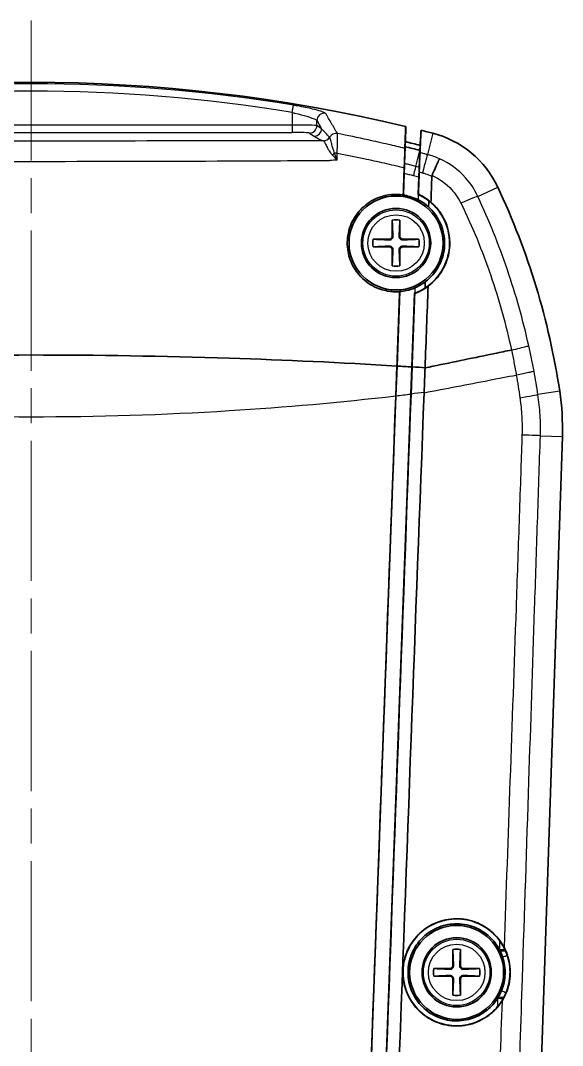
# Model space of a CAD drawing. Header units: millimetres. Extents: x 0 to 1594, y 0 to 281.
# Drawn here: x 727.07 to 748.98, y 163.32 to 204.77 of the extents above; entities that cross this region are included whole.
import ezdxf

# ---------------------------------------------------------------- set-up
doc = ezdxf.new("R2010")
doc.units = ezdxf.units.MM
doc.linetypes.add('CHAIN', pattern=[0.3543, 0.2362, -0.0295, 0.0591, -0.0295])
doc.layers.add('Centerline (ISO)', color=7, linetype='Continuous', lineweight=18, true_color=0x80ffff)
doc.layers.add('Visible (ISO)', color=7, linetype='Continuous', lineweight=35)
doc.layers.add('Visible Narrow (ISO)', color=7, linetype='Continuous', lineweight=25)

msp = doc.modelspace()

# ---------------------------------------------------------------- linework, layer by layer
at = {"layer": 'Centerline (ISO)', "linetype": 'CHAIN', "ltscale": 23.990969}
msp.add_line((727.5018, 204.7746), (727.5018, 127.7746), dxfattribs=at)
at = {"layer": 'Visible (ISO)'}
for p, q in [((742.62, 199.6691), (742.6388, 200.4875)), ((742.6417, 200.4868), (742.6276, 199.8731)), ((743.2264, 199.7253), (743.2607, 200.3353)), ((743.2225, 199.7263), (743.2399, 200.0358)), ((743.2399, 200.0358), (743.244, 200.0388)), ((742.5948, 198.9887), (742.62, 199.6691)), ((743.215, 199.5219), (743.2264, 199.7253)), ((742.5477, 197.7137), (742.5803, 198.5964)), ((743.1491, 197.7408), (743.1752, 198.4478)), ((742.0968, 196.7021), (742.0951, 196.0478)), ((742.4085, 196.0478), (742.4068, 196.7021)), ((741.9785, 195.9313), (741.3243, 195.9296)), ((743.1793, 195.9296), (742.525, 195.9313)), ((741.3243, 195.6196), (741.9785, 195.6179)), ((742.0951, 195.5013), (742.0968, 194.8471)), ((742.4068, 194.8471), (742.4085, 195.5013)), ((742.525, 195.6179), (743.1793, 195.6196)), ((742.2919, 190.799), (742.4034, 193.8134)), ((742.8911, 190.7657), (743.0011, 193.7412)), ((746.9163, 191.4469), (746.9165, 191.4469)), ((742.2421, 189.5943), (742.2866, 190.7993)), ((742.2919, 190.799), (742.2473, 189.5949)), ((742.8905, 190.7504), (742.8505, 189.6683)), ((742.8505, 189.6683), (742.8905, 190.7504)), ((742.8985, 190.7652), (742.8578, 189.6675)), ((742.8909, 190.7612), (742.8905, 190.7504)), ((740.3722, 138.9068), (742.2473, 189.5949)), ((740.9733, 138.9266), (742.8504, 189.6666)), ((742.8505, 189.6683), (742.8504, 189.6666)), ((748.9743, 187.9496), (747.5326, 144.7009)), ((744.5468, 167.2021), (744.5451, 166.5478)), ((744.8585, 166.5478), (744.8568, 167.2021)), ((744.4285, 166.4313), (743.7743, 166.4296)), ((745.6293, 166.4296), (744.975, 166.4313)), ((743.7743, 166.1196), (744.4285, 166.1179)), ((744.5451, 166.0013), (744.5468, 165.3471)), ((744.8568, 165.3471), (744.8585, 166.0013)), ((744.975, 166.1179), (745.6293, 166.1196))]:
    msp.add_line(p, q, dxfattribs=at)
for centre, radius in [((742.2518, 195.7746), 1.9), ((742.2518, 195.7746), 1.4), ((744.7018, 166.2746), 1.9), ((744.7018, 166.2746), 1.4)]:
    msp.add_circle(centre, radius, dxfattribs=at)
for centre, radius, start, end in [((727.5018, 137.2746), 65, 76.533419, 103.466581), ((727.5018, 137.2746), 65, 76.530849, 76.533419), ((727.5018, 137.2746), 65, 75.532383, 75.969086), ((727.5018, 137.2746), 64.4, 75.86712, 76.418487), ((742.7416, 196.3402), 4, 25.13866, 75.53238), ((719.2042, 185.2951), 30, 8.59107, 25.13866), ((742.2518, 195.7746), 0.9404, 80.51265, 99.48735), ((742.2518, 195.7746), 0.9404, 170.51265, 189.48735), ((741.9782, 196.0481), 0.1169, 270.14755, 359.85245), ((742.5253, 196.0481), 0.1169, 180.14755, 269.85245), ((742.2518, 195.7746), 0.9404, 350.51265, 9.48735), ((741.9782, 195.501), 0.1169, 0.14755, 89.85245), ((742.5253, 195.501), 0.1169, 90.14755, 179.85245), ((742.2518, 195.7746), 0.9404, 260.51265, 279.48735), ((738.9798, 188.2828), 10, 358.09085, 8.59107), ((744.7018, 166.2746), 0.9404, 80.51265, 99.48735), ((744.7018, 166.2746), 0.9404, 170.51265, 189.48735), ((744.4282, 166.5481), 0.1169, 270.14755, 359.85245), ((744.9753, 166.5481), 0.1169, 180.14755, 269.85245), ((744.7018, 166.2746), 0.9404, 350.51265, 9.48735), ((744.4282, 166.001), 0.1169, 0.14755, 89.85245), ((744.9753, 166.001), 0.1169, 90.14755, 179.85245), ((744.7018, 166.2746), 0.9404, 260.51265, 279.48735)]:
    msp.add_arc(centre, radius, start, end, dxfattribs=at)
for points, knots in [([(742.6388, 200.4875), (742.6321, 200.288), (742.6253, 200.0885), (742.6153, 199.7932), (742.6121, 199.6974), (742.6088, 199.6016)], [0.0113111, 0.0113111, 0.0113111, 0.0113111, 0.759061, 0.759061, 1.1179956, 1.1179956, 1.1179956, 1.1179956]), ([(743.2233, 199.4278), (743.2253, 199.4759), (743.2272, 199.5239), (743.2397, 199.8265), (743.2502, 200.0809), (743.2607, 200.3353)], [0.7378008, 0.7378008, 0.7378008, 0.7378008, 0.9178436, 0.9178436, 1.8714382, 1.8714382, 1.8714382, 1.8714382]), ([(742.6002, 199.2535), (742.6016, 199.3117), (742.6029, 199.3643), (742.6053, 199.4649), (742.6064, 199.5093), (742.608, 199.5741), (742.6086, 199.5943), (742.6088, 199.6016)], [0.017028574, 0.017028574, 0.017028574, 0.017028574, 0.040106674, 0.040106674, 0.067765635, 0.067765635, 0.095311787, 0.095311787, 0.095311787, 0.095311787]), ([(742.62, 199.6691), (742.7193, 199.6451), (742.8185, 199.6208), (743.0168, 199.5717), (743.1159, 199.5469), (743.215, 199.5219)], [0, 0, 0, 0, 0.030645032, 0.030645032, 0.061290051, 0.061290051, 0.061290051, 0.061290051]), ([(743.2233, 199.4278), (743.2229, 199.4175), (743.221, 199.3824), (743.2157, 199.2829), (743.2128, 199.2297), (743.2083, 199.1492), (743.2073, 199.1308), (743.2063, 199.1118)], [0, 0, 0, 0, 0.038439604, 0.038439604, 0.066276772, 0.066276772, 0.074091573, 0.074091573, 0.074091573, 0.074091573]), ([(742.5832, 198.8196), (742.5867, 198.9143), (742.5902, 199.0054), (742.5959, 199.1482), (742.5981, 199.2029), (742.6002, 199.2535)], [0, 0, 0, 0, 0.029192093, 0.029192093, 0.049199093, 0.049199093, 0.049199093, 0.049199093]), ([(743.2063, 199.1118), (743.2045, 199.056), (743.2025, 198.9945), (743.1973, 198.8404), (743.1939, 198.7452), (743.1902, 198.6461)], [0.007590569, 0.007590569, 0.007590569, 0.007590569, 0.030442421, 0.030442421, 0.060987109, 0.060987109, 0.060987109, 0.060987109]), ([(744.0078, 199.1805), (744.0077, 199.1803), (744.0076, 199.1802), (744.0049, 199.1744), (743.999, 199.1613), (743.9806, 199.1208), (743.9683, 199.0934), (743.9261, 198.9996), (743.8905, 198.9203), (743.8059, 198.7316), (743.7578, 198.624), (743.7064, 198.5092)], [-0.00057052, -0.00057052, -0.00057052, -0.00057052, 0, 0, 0.02219815, 0.02219815, 0.04439407, 0.04439407, 0.08351144, 0.08351144, 0.12259902, 0.12259902, 0.12259902, 0.12259902]), ([(742.5803, 198.5964), (742.5828, 198.6622), (742.5852, 198.7244), (742.5893, 198.8234), (742.5909, 198.8621), (742.5924, 198.8939)], [0, 0, 0, 0, 0.020274968, 0.020274968, 0.036544972, 0.036544972, 0.036544972, 0.036544972]), ([(742.5924, 198.8939), (742.5926, 198.9013), (742.5928, 198.9082), (742.5935, 198.9364), (742.5939, 198.9537), (742.5945, 198.9786), (742.5947, 198.9862), (742.5948, 198.9887)], [0.036634718, 0.036634718, 0.036634718, 0.036634718, 0.040367369, 0.040367369, 0.052617721, 0.052617721, 0.064833078, 0.064833078, 0.064833078, 0.064833078]), ([(743.1752, 198.4478), (743.1777, 198.5139), (743.1799, 198.5764), (743.1834, 198.6823), (743.1847, 198.726), (743.1856, 198.7602)], [0, 0, 0, 0, 0.020376286, 0.020376286, 0.039113612, 0.039113612, 0.039113612, 0.039113612]), ([(743.1856, 198.7602), (743.1857, 198.7623), (743.1858, 198.7643), (743.1871, 198.7878), (743.188, 198.8049), (743.1893, 198.8297), (743.1897, 198.8373), (743.1897, 198.8399)], [0.038992848, 0.038992848, 0.038992848, 0.038992848, 0.040129192, 0.040129192, 0.052366773, 0.052366773, 0.064577831, 0.064577831, 0.064577831, 0.064577831]), ([(742.5425, 197.7199), (742.5274, 197.7222), (742.5122, 197.7243), (742.3991, 197.7385), (742.3005, 197.7434), (742.0268, 197.7366), (741.8532, 197.7089), (741.4482, 197.5875), (741.2268, 197.4723), (740.8277, 197.1583), (740.6569, 196.9578), (740.4024, 196.5009), (740.3217, 196.248), (740.2663, 195.7424), (740.2854, 195.495), (740.4101, 195.0348), (740.509, 194.8244), (740.7933, 194.422), (740.9854, 194.2403), (741.34, 194.0188), (741.4815, 193.9523), (741.7187, 193.8734), (741.8099, 193.8501), (741.9815, 193.8192), (742.0613, 193.8098), (742.227, 193.8006), (742.3126, 193.8013), (742.3979, 193.8077)], [-0.79185298, -0.79185298, -0.79185298, -0.79185298, -0.78724652, -0.78724652, -0.75765748, -0.75765748, -0.70500749, -0.70500749, -0.63029955, -0.63029955, -0.55123268, -0.55123268, -0.47147827, -0.47147827, -0.39699131, -0.39699131, -0.32737104, -0.32737104, -0.24859107, -0.24859107, -0.20180218, -0.20180218, -0.17357695, -0.17357695, -0.14948679, -0.14948679, -0.12380968, -0.12380968, -0.12380968, -0.12380968]), ([(743.141, 197.5232), (743.1274, 197.5301), (743.1136, 197.5369), (743.0019, 197.5904), (742.9002, 197.6291), (742.7143, 197.6827), (742.6314, 197.7009), (742.5477, 197.7137)], [-0.901819576, -0.901819576, -0.901819576, -0.901819576, -0.89721001, -0.89721001, -0.86458099, -0.86458099, -0.839141902, -0.839141902, -0.839141902, -0.839141902]), ([(743.5662, 197.2313), (743.5372, 197.2574), (743.5075, 197.2826), (743.3727, 197.3902), (743.2602, 197.4626), (743.141, 197.5232)], [-0.054495021, -0.054495021, -0.054495021, -0.054495021, -0.042723242, -0.042723242, -0.002539477, -0.002539477, -0.002539477, -0.002539477]), ([(743.1491, 197.7408), (743.1504, 197.7416), (743.1517, 197.7424), (743.1543, 197.744), (743.1556, 197.7448), (743.1569, 197.7456)], [-0.08758813, -0.08758813, -0.08758813, -0.08758813, -0.043794074, -0.043794074, -0.000761087, -0.000761087, -0.000761087, -0.000761087]), ([(743.578, 197.4816), (743.509, 197.5351), (743.4367, 197.5844), (743.2929, 197.6704), (743.222, 197.7076), (743.1491, 197.7408)], [-0.052941922, -0.052941922, -0.052941922, -0.052941922, -0.026616568, -0.026616568, -0.002552538, -0.002552538, -0.002552538, -0.002552538]), ([(743.1569, 197.7456), (743.2475, 197.704), (743.3352, 197.6563), (743.5051, 197.5479), (743.587, 197.4872), (743.6642, 197.421)], [-0.062817262, -0.062817262, -0.062817262, -0.062817262, -0.032850622, -0.032850622, -0.002177827, -0.002177827, -0.002177827, -0.002177827]), ([(743.4258, 193.9534), (743.6047, 194.0694), (743.7661, 194.2116), (744.0912, 194.5974), (744.2328, 194.8557), (744.3641, 195.2839), (744.3936, 195.4361), (744.4152, 195.6928), (744.4165, 195.7954), (744.4052, 195.99), (744.394, 196.0817), (744.3562, 196.2825), (744.327, 196.3909), (744.2254, 196.6771), (744.1377, 196.8483), (743.9034, 197.1862), (743.7515, 197.3467), (743.578, 197.4816)], [-0.42084961, -0.42084961, -0.42084961, -0.42084961, -0.35411088, -0.35411088, -0.26407407, -0.26407407, -0.21686403, -0.21686403, -0.18573528, -0.18573528, -0.15783123, -0.15783123, -0.12401671, -0.12401671, -0.0663643, -0.0663643, -0.000408, -0.000408, -0.000408, -0.000408]), ([(743.6642, 197.421), (743.6961, 197.3937), (743.7272, 197.3654), (743.9497, 197.1508), (744.1062, 196.9313), (744.2791, 196.56), (744.3263, 196.4254), (744.3844, 196.187), (744.4017, 196.0854), (744.4215, 195.8817), (744.4243, 195.78), (744.4142, 195.5449), (744.3961, 195.4124), (744.3158, 195.0646), (744.2324, 194.8569), (743.9722, 194.4163), (743.777, 194.1999), (743.5469, 194.0283)], [-0.39638899, -0.39638899, -0.39638899, -0.39638899, -0.38375, -0.38375, -0.30348239, -0.30348239, -0.2606365, -0.2606365, -0.22954791, -0.22954791, -0.19877585, -0.19877585, -0.15814432, -0.15814432, -0.0897972, -0.0897972, -0.00017084, -0.00017084, -0.00017084, -0.00017084]), ([(743.4356, 194.2043), (743.5476, 194.2893), (743.6507, 194.3863), (743.9146, 194.695), (744.0454, 194.93), (744.1642, 195.3107), (744.1908, 195.4395), (744.2112, 195.6374), (744.2147, 195.7048), (744.2147, 195.8247), (744.2126, 195.8771), (744.2038, 195.9858), (744.1969, 196.0419), (744.1731, 196.1839), (744.1529, 196.269), (744.0605, 196.5679), (743.9574, 196.7705), (743.7458, 197.0527), (743.6602, 197.1465), (743.5662, 197.2313)], [-0.41685517, -0.41685517, -0.41685517, -0.41685517, -0.3728052, -0.3728052, -0.29062974, -0.29062974, -0.25057443, -0.25057443, -0.23008207, -0.23008207, -0.21419489, -0.21419489, -0.19709387, -0.19709387, -0.17073382, -0.17073382, -0.1028378, -0.1028378, -0.06475435, -0.06475435, -0.06475435, -0.06475435]), ([(742.1248, 196.0478), (742.1253, 196.0358), (742.1242, 196.0238), (742.1193, 196.0005), (742.1149, 195.9875), (742.1019, 195.9632), (742.0933, 195.9517), (742.0746, 195.933), (742.0632, 195.9245), (742.0388, 195.9115), (742.0258, 195.907), (742.0026, 195.9021), (741.9905, 195.901), (741.9786, 195.9015)], [0.06299088, 0.06299088, 0.06299088, 0.06299088, 0.066708426, 0.066708426, 0.070684974, 0.070684974, 0.074661522, 0.074661522, 0.078638069, 0.078638069, 0.082614617, 0.082614617, 0.086332163, 0.086332163, 0.086332163, 0.086332163]), ([(742.525, 195.9015), (742.513, 195.901), (742.501, 195.9021), (742.4777, 195.907), (742.4647, 195.9115), (742.4404, 195.9245), (742.4289, 195.933), (742.4102, 195.9517), (742.4016, 195.9632), (742.3887, 195.9875), (742.3842, 196.0005), (742.3793, 196.0238), (742.3782, 196.0358), (742.3787, 196.0478)], [0.06299088, 0.06299088, 0.06299088, 0.06299088, 0.066708426, 0.066708426, 0.070684974, 0.070684974, 0.074661522, 0.074661522, 0.078638069, 0.078638069, 0.082614617, 0.082614617, 0.086332163, 0.086332163, 0.086332163, 0.086332163]), ([(741.9786, 195.6476), (741.9905, 195.6481), (742.0026, 195.647), (742.0258, 195.6421), (742.0388, 195.6377), (742.0632, 195.6247), (742.0746, 195.6162), (742.0933, 195.5974), (742.1019, 195.586), (742.1149, 195.5616), (742.1193, 195.5486), (742.1242, 195.5254), (742.1253, 195.5133), (742.1248, 195.5014)], [0.06299088, 0.06299088, 0.06299088, 0.06299088, 0.066708426, 0.066708426, 0.070684974, 0.070684974, 0.074661522, 0.074661522, 0.078638069, 0.078638069, 0.082614617, 0.082614617, 0.086332163, 0.086332163, 0.086332163, 0.086332163]), ([(742.3787, 195.5014), (742.3782, 195.5133), (742.3793, 195.5254), (742.3842, 195.5486), (742.3887, 195.5616), (742.4016, 195.586), (742.4102, 195.5974), (742.4289, 195.6162), (742.4404, 195.6247), (742.4647, 195.6377), (742.4777, 195.6421), (742.501, 195.647), (742.513, 195.6481), (742.525, 195.6476)], [0.06299088, 0.06299088, 0.06299088, 0.06299088, 0.066708426, 0.066708426, 0.070684974, 0.070684974, 0.074661522, 0.074661522, 0.078638069, 0.078638069, 0.082614617, 0.082614617, 0.086332163, 0.086332163, 0.086332163, 0.086332163]), ([(743.5469, 194.0283), (743.4607, 193.9643), (743.3698, 193.9067), (743.1889, 193.8101), (743.0999, 193.77), (743.0084, 193.736)], [-0.062301766, -0.062301766, -0.062301766, -0.062301766, -0.029969998, -0.029969998, -0.000655808, -0.000655808, -0.000655808, -0.000655808]), ([(743.0092, 193.9595), (743.1389, 194.0137), (743.2623, 194.0816), (743.397, 194.1758), (743.4164, 194.1899), (743.4356, 194.2043)], [-0.093238579, -0.093238579, -0.093238579, -0.093238579, -0.050986328, -0.050986328, -0.043751647, -0.043751647, -0.043751647, -0.043751647]), ([(742.4034, 193.8134), (742.4928, 193.8203), (742.5816, 193.8334), (742.7859, 193.8778), (742.8996, 193.9137), (743.0092, 193.9595)], [-0.171486977, -0.171486977, -0.171486977, -0.171486977, -0.144545174, -0.144545174, -0.108714781, -0.108714781, -0.108714781, -0.108714781]), ([(743.0011, 193.7412), (743.082, 193.7711), (743.161, 193.8057), (743.3022, 193.878), (743.365, 193.9142), (743.4258, 193.9534)], [-0.054382948, -0.054382948, -0.054382948, -0.054382948, -0.028479814, -0.028479814, -0.006700679, -0.006700679, -0.006700679, -0.006700679]), ([(743.0084, 193.736), (743.0072, 193.7368), (743.006, 193.7377), (743.0036, 193.7394), (743.0024, 193.7403), (743.0011, 193.7412)], [-0.085571128, -0.085571128, -0.085571128, -0.085571128, -0.043877625, -0.043877625, 0, 0, 0, 0]), ([(712.7169, 190.7993), (714.9705, 190.9382), (719.8972, 191.1666), (727.5018, 191.2878), (735.1064, 191.1666), (740.0331, 190.9382), (742.2866, 190.7993)], [0.1105635, 0.1105635, 0.1105635, 0.1105635, 0.7879015, 1.5898823, 2.391863, 3.0692011, 3.0692011, 3.0692011, 3.0692011]), ([(743.4261, 190.7232), (744.2709, 190.8985), (745.1161, 191.0738), (746.06, 191.2694), (746.1536, 191.2888), (746.2438, 191.3075)], [0.00731469, 0.00731469, 0.00731469, 0.00731469, 0.27663551, 0.27663551, 0.30823551, 0.30823551, 0.30823551, 0.30823551]), ([(743.4261, 190.7232), (743.4199, 190.5644), (743.4138, 190.4055), (743.401, 190.0757), (743.3944, 189.9044), (743.3879, 189.7333)], [0.005996759, 0.005996759, 0.005996759, 0.005996759, 0.053656848, 0.053656848, 0.10501603, 0.10501603, 0.10501603, 0.10501603]), ([(742.2421, 189.5943), (741.8908, 180.0993), (741.5396, 170.6051), (740.9146, 153.7108), (740.6408, 146.3105), (740.3672, 138.913)], [-5.7302307, -5.7302307, -5.7302307, -5.7302307, -2.8797642, -2.8797642, -0.6567694, -0.6567694, -0.6567694, -0.6567694]), ([(740.9809, 138.9312), (741.2558, 146.3629), (741.5309, 153.7976), (742.1565, 170.7102), (742.5072, 180.1885), (742.8578, 189.6675)], [-5.13567, -5.13567, -5.13567, -5.13567, -2.9023779, -2.9023779, -0.0567149, -0.0567149, -0.0567149, -0.0567149]), ([(743.3875, 189.72), (743.0343, 180.534), (742.692, 171.0567), (742.1455, 156.5057), (741.9659, 151.739), (741.7632, 146.3806), (741.7406, 145.785), (741.64, 143.113), (741.5623, 141.0299), (741.4794, 138.8242), (741.4754, 138.7172), (741.4714, 138.6103)], [0.0572676, 0.0572676, 0.0572676, 0.0572676, 2.8114963, 2.8114963, 4.1536633, 4.1536633, 4.320595, 4.320595, 4.8983352, 4.8983352, 4.9277731, 4.9277731, 4.9277731, 4.9277731]), ([(746.4379, 167.5583), (746.4171, 167.5866), (746.3955, 167.6144), (746.1972, 167.8576), (745.9817, 168.0365), (745.4834, 168.3105), (745.202, 168.3976), (744.6382, 168.4539), (744.3609, 168.4287), (743.8536, 168.2816), (743.625, 168.1695), (743.2368, 167.8853), (743.0749, 167.7222), (742.9412, 167.536)], [-0.4152986, -0.4152986, -0.4152986, -0.4152986, -0.40464072, -0.40464072, -0.32012857, -0.32012857, -0.23077876, -0.23077876, -0.14618113, -0.14618113, -0.06913978, -0.06913978, 0, 0, 0, 0]), ([(742.943, 167.5515), (743.1072, 167.7772), (743.3126, 167.968), (743.7317, 168.2301), (743.9319, 168.3167), (744.4225, 168.447), (744.716, 168.4641), (745.2682, 168.3855), (745.5241, 168.2992), (745.9705, 168.0491), (746.1621, 167.8948), (746.4376, 167.5827), (746.5355, 167.4412), (746.6158, 167.2894)], [-1.38134637, -1.38134637, -1.38134637, -1.38134637, -1.29715886, -1.29715886, -1.23094713, -1.23094713, -1.14173378, -1.14173378, -1.05970893, -1.05970893, -0.98529989, -0.98529989, -0.93334558, -0.93334558, -0.93334558, -0.93334558]), ([(746.4257, 167.2055), (746.3254, 167.3916), (746.1961, 167.5597), (745.8541, 167.8816), (745.6325, 168.0195), (745.1439, 168.2041), (744.88, 168.2466), (744.3738, 168.2253), (744.1351, 168.1704), (743.7095, 167.9844), (743.5226, 167.8619), (743.2146, 167.5747), (743.0904, 167.4177), (742.9057, 167.0925), (742.8401, 166.9298), (742.7824, 166.7037), (742.7704, 166.6464), (742.7536, 166.5422), (742.7477, 166.4957), (742.7409, 166.4185), (742.7389, 166.3881), (742.7376, 166.3577)], [-0.51906459, -0.51906459, -0.51906459, -0.51906459, -0.45517217, -0.45517217, -0.37625554, -0.37625554, -0.29514698, -0.29514698, -0.22082438, -0.22082438, -0.15336289, -0.15336289, -0.09326348, -0.09326348, -0.04078835, -0.04078835, -0.02322465, -0.02322465, -0.00914501, -0.00914501, 0, 0, 0, 0]), ([(746.537, 165.1235), (746.5312, 165.1143), (746.5254, 165.1051), (746.3792, 164.8792), (746.2018, 164.6899), (745.7658, 164.3643), (745.5042, 164.2403), (744.9461, 164.1), (744.6542, 164.0864), (744.1045, 164.1708), (743.8499, 164.2598), (743.406, 164.5146), (743.2156, 164.6714), (742.9132, 165.0218), (742.7963, 165.2072), (742.6355, 165.5758), (742.5836, 165.753), (742.5419, 166.016), (742.5336, 166.0978), (742.5284, 166.2156), (742.5277, 166.2513), (742.5281, 166.313), (742.5287, 166.339), (742.5309, 166.3918), (742.5325, 166.4187), (742.5377, 166.4854), (742.542, 166.5252), (742.5607, 166.6643), (742.581, 166.7626), (742.6777, 167.1087), (742.7914, 167.343), (742.943, 167.5515)], [-0.70555524, -0.70555524, -0.70555524, -0.70555524, -0.7022825, -0.7022825, -0.62440453, -0.62440453, -0.53713544, -0.53713544, -0.44870379, -0.44870379, -0.36699554, -0.36699554, -0.29248674, -0.29248674, -0.2265166, -0.2265166, -0.17113165, -0.17113165, -0.14645323, -0.14645323, -0.1357353, -0.1357353, -0.12793501, -0.12793501, -0.11986928, -0.11986928, -0.1078512, -0.1078512, -0.0777574, -0.0777574, 0, 0, 0, 0]), ([(742.9412, 167.536), (742.7975, 167.3358), (742.6887, 167.112), (742.5939, 166.7831), (742.5736, 166.6904), (742.5527, 166.5509), (742.5472, 166.5049), (742.541, 166.4316), (742.5392, 166.4044), (742.5368, 166.3532), (742.536, 166.3292), (742.5353, 166.2757), (742.5355, 166.2461), (742.5378, 166.1597), (742.5416, 166.103), (742.5743, 165.7954), (742.6447, 165.5515), (742.8612, 165.1085), (743.0027, 164.9113), (743.3752, 164.5408), (743.6147, 164.3822), (744.1477, 164.1635), (744.4379, 164.1086), (744.9988, 164.1169), (745.265, 164.171), (745.7428, 164.3659), (745.9539, 164.4975), (746.2121, 164.7282), (746.2809, 164.7988), (746.3447, 164.8737)], [-1.37656027, -1.37656027, -1.37656027, -1.37656027, -1.30223007, -1.30223007, -1.27379365, -1.27379365, -1.25990085, -1.25990085, -1.25171181, -1.25171181, -1.24452103, -1.24452103, -1.23563499, -1.23563499, -1.21858453, -1.21858453, -1.14268091, -1.14268091, -1.06967113, -1.06967113, -0.98297999, -0.98297999, -0.893608, -0.893608, -0.81137846, -0.81137846, -0.73631163, -0.73631163, -0.70647079, -0.70647079, -0.70647079, -0.70647079]), ([(746.6774, 167.1429), (746.6516, 167.2021), (746.6222, 167.2622), (746.5457, 167.4012), (746.4946, 167.4814), (746.4379, 167.5583)], [0.04641807, 0.04641807, 0.04641807, 0.04641807, 0.061770164, 0.061770164, 0.082829276, 0.082829276, 0.082829276, 0.082829276]), ([(746.4548, 167.1493), (746.4756, 167.1075), (746.4949, 167.0649), (746.5303, 166.9789), (746.5459, 166.9368), (746.5605, 166.8927)], [0, 0, 0, 0, 0.014175508, 0.014175508, 0.027832429, 0.027832429, 0.027832429, 0.027832429]), ([(746.6158, 167.2894), (746.6363, 167.2507), (746.6556, 167.2113), (746.7764, 166.945), (746.846, 166.6881), (746.8659, 166.3632), (746.8673, 166.3182), (746.8672, 166.2591), (746.8671, 166.2451), (746.8666, 166.2226), (746.8664, 166.2141), (746.8659, 166.198), (746.8656, 166.1904), (746.8649, 166.1731), (746.8644, 166.1635), (746.8628, 166.1343), (746.8614, 166.1149), (746.856, 166.0502), (746.8509, 166.0051), (746.8311, 165.8694), (746.8121, 165.7799), (746.7316, 165.4905), (746.6472, 165.2995), (746.537, 165.1235)], [0, 0, 0, 0, 0.01323754, 0.01323754, 0.08846505, 0.08846505, 0.10053075, 0.10053075, 0.10428678, 0.10428678, 0.10655799, 0.10655799, 0.10859636, 0.10859636, 0.11118283, 0.11118283, 0.11640616, 0.11640616, 0.1285621, 0.1285621, 0.15318172, 0.15318172, 0.2095159, 0.2095159, 0.2095159, 0.2095159]), ([(746.7434, 166.9722), (746.7337, 167.0006), (746.724, 167.0272), (746.7026, 167.0829), (746.6909, 167.1118), (746.6774, 167.1429)], [0, 0, 0, 0, 0.009010073, 0.009010073, 0.018742072, 0.018742072, 0.018742072, 0.018742072]), ([(746.5605, 166.8927), (746.6336, 166.6724), (746.6672, 166.4405), (746.6513, 165.9743), (746.6016, 165.7442), (746.5129, 165.5285)], [0, 0, 0, 0, 0.06984146, 0.06984146, 0.13996804, 0.13996804, 0.13996804, 0.13996804]), ([(746.6909, 165.4391), (746.7922, 165.6805), (746.8488, 165.9386), (746.8668, 166.4629), (746.8279, 166.7243), (746.7434, 166.9722)], [0, 0, 0, 0, 0.07865884, 0.07865884, 0.15739141, 0.15739141, 0.15739141, 0.15739141]), ([(742.7376, 166.3577), (742.7371, 166.346), (742.7367, 166.3344), (742.7357, 166.2919), (742.7357, 166.261), (742.7375, 166.1815), (742.7404, 166.1329), (742.7583, 165.9495), (742.7854, 165.8165), (742.8935, 165.472), (742.9977, 165.2704), (743.2849, 164.8905), (743.4735, 164.7215), (743.9146, 164.4566), (744.1658, 164.368), (744.6764, 164.2966), (744.9307, 164.3101), (745.4003, 164.4279), (745.6139, 164.5238), (745.9798, 164.7741), (746.1337, 164.9204), (746.2954, 165.1335), (746.3272, 165.1794), (746.357, 165.2266)], [-1.24899794, -1.24899794, -1.24899794, -1.24899794, -1.24550074, -1.24550074, -1.23623581, -1.23623581, -1.22162611, -1.22162611, -1.18090262, -1.18090262, -1.11286529, -1.11286529, -1.0365418, -1.0365418, -0.95594117, -0.95594117, -0.87881768, -0.87881768, -0.80807893, -0.80807893, -0.74418002, -0.74418002, -0.72732559, -0.72732559, -0.72732559, -0.72732559]), ([(744.5748, 166.5478), (744.5753, 166.5358), (744.5742, 166.5238), (744.5693, 166.5005), (744.5649, 166.4875), (744.5519, 166.4632), (744.5433, 166.4517), (744.5246, 166.433), (744.5132, 166.4245), (744.4888, 166.4115), (744.4758, 166.407), (744.4526, 166.4021), (744.4405, 166.401), (744.4286, 166.4015)], [0.06299088, 0.06299088, 0.06299088, 0.06299088, 0.066708426, 0.066708426, 0.070684974, 0.070684974, 0.074661522, 0.074661522, 0.078638069, 0.078638069, 0.082614617, 0.082614617, 0.086332163, 0.086332163, 0.086332163, 0.086332163]), ([(744.975, 166.4015), (744.963, 166.401), (744.951, 166.4021), (744.9277, 166.407), (744.9147, 166.4115), (744.8904, 166.4245), (744.8789, 166.433), (744.8602, 166.4517), (744.8516, 166.4632), (744.8387, 166.4875), (744.8342, 166.5005), (744.8293, 166.5238), (744.8282, 166.5358), (744.8287, 166.5478)], [0.06299088, 0.06299088, 0.06299088, 0.06299088, 0.066708426, 0.066708426, 0.070684974, 0.070684974, 0.074661522, 0.074661522, 0.078638069, 0.078638069, 0.082614617, 0.082614617, 0.086332163, 0.086332163, 0.086332163, 0.086332163]), ([(744.4286, 166.1476), (744.4405, 166.1481), (744.4526, 166.147), (744.4758, 166.1421), (744.4888, 166.1377), (744.5132, 166.1247), (744.5246, 166.1162), (744.5433, 166.0974), (744.5519, 166.086), (744.5649, 166.0616), (744.5693, 166.0486), (744.5742, 166.0254), (744.5753, 166.0133), (744.5748, 166.0014)], [0.06299088, 0.06299088, 0.06299088, 0.06299088, 0.066708426, 0.066708426, 0.070684974, 0.070684974, 0.074661522, 0.074661522, 0.078638069, 0.078638069, 0.082614617, 0.082614617, 0.086332163, 0.086332163, 0.086332163, 0.086332163]), ([(744.8287, 166.0014), (744.8282, 166.0133), (744.8293, 166.0254), (744.8342, 166.0486), (744.8387, 166.0616), (744.8516, 166.086), (744.8602, 166.0974), (744.8789, 166.1162), (744.8904, 166.1247), (744.9147, 166.1377), (744.9277, 166.1421), (744.951, 166.147), (744.963, 166.1481), (744.975, 166.1476)], [0.06299088, 0.06299088, 0.06299088, 0.06299088, 0.066708426, 0.066708426, 0.070684974, 0.070684974, 0.074661522, 0.074661522, 0.078638069, 0.078638069, 0.082614617, 0.082614617, 0.086332163, 0.086332163, 0.086332163, 0.086332163]), ([(746.5129, 165.5285), (746.496, 165.4873), (746.4782, 165.448), (746.4369, 165.364), (746.4137, 165.321), (746.3888, 165.2787)], [0, 0, 0, 0, 0.01337383, 0.01337383, 0.028536186, 0.028536186, 0.028536186, 0.028536186]), ([(746.6128, 165.2722), (746.6266, 165.2989), (746.6408, 165.3277), (746.6669, 165.3836), (746.6789, 165.4104), (746.6909, 165.4391)], [0, 0, 0, 0, 0.009820916, 0.009820916, 0.018949116, 0.018949116, 0.018949116, 0.018949116]), ([(746.3447, 164.8737), (746.367, 164.8999), (746.3886, 164.9266), (746.4927, 165.0617), (746.5607, 165.1721), (746.6128, 165.2722)], [0, 0, 0, 0, 0.010403367, 0.010403367, 0.052129977, 0.052129977, 0.052129977, 0.052129977])]:
    msp.add_open_spline(points, degree=3, knots=knots, dxfattribs=at)
for points, weights in [([(743.215, 199.5219), (743.2023, 199.1791), (743.1897, 198.8399)], [1.79863209395, 1.80644212085, 1.81423425465]), ([(742.0968, 196.7021), (742.1185, 196.2051), (742.1248, 196.0478)], [1, 1.88942949741, 2.55942529585]), ([(742.3787, 196.0478), (742.3851, 196.2051), (742.4068, 196.7021)], [2.55942529588, 1.88942949743, 1]), ([(741.9786, 195.9015), (741.8213, 195.9079), (741.3243, 195.9296)], [2.55942529588, 1.88942949743, 1]), ([(743.1793, 195.9296), (742.6823, 195.9079), (742.525, 195.9015)], [1, 1.88942949741, 2.55942529585]), ([(741.3243, 195.6196), (741.8213, 195.6413), (741.9786, 195.6476)], [1, 1.88942949741, 2.55942529585]), ([(742.1248, 195.5014), (742.1185, 195.3441), (742.0968, 194.8471)], [2.55942529588, 1.88942949743, 1]), ([(742.4068, 194.8471), (742.3851, 195.3441), (742.3787, 195.5014)], [1, 1.88942949741, 2.55942529585]), ([(742.525, 195.6476), (742.6823, 195.6413), (743.1793, 195.6196)], [2.55942529588, 1.88942949743, 1]), ([(744.5468, 167.2021), (744.5685, 166.7051), (744.5748, 166.5478)], [1, 1.88942949741, 2.55942529585]), ([(744.8287, 166.5478), (744.8351, 166.7051), (744.8568, 167.2021)], [2.55942529588, 1.88942949743, 1]), ([(744.4286, 166.4015), (744.2713, 166.4079), (743.7743, 166.4296)], [2.55942529588, 1.88942949743, 1]), ([(745.6293, 166.4296), (745.1323, 166.4079), (744.975, 166.4015)], [1, 1.88942949741, 2.55942529585]), ([(743.7743, 166.1196), (744.2713, 166.1413), (744.4286, 166.1476)], [1, 1.88942949741, 2.55942529585]), ([(744.5748, 166.0014), (744.5685, 165.8441), (744.5468, 165.3471)], [2.55942529588, 1.88942949743, 1]), ([(744.8568, 165.3471), (744.8351, 165.8441), (744.8287, 166.0014)], [1, 1.88942949741, 2.55942529585]), ([(744.975, 166.1476), (745.1323, 166.1413), (745.6293, 166.1196)], [2.55942529588, 1.88942949743, 1])]:
    msp.add_rational_spline(points, weights, degree=2, dxfattribs=at)
for points in [[(743.1889, 198.8168), (743.1947, 198.915), (743.2005, 199.0133), (743.2063, 199.1118)], [(742.5832, 198.8196), (742.5697, 198.4541), (742.5561, 198.0874), (742.5425, 197.7199)], [(742.594, 198.9657), (742.5935, 198.9418), (742.593, 198.9179), (742.5924, 198.8939)], [(743.1569, 197.7456), (743.168, 198.0464), (743.1791, 198.3466), (743.1902, 198.6461)], [(743.1856, 198.7602), (743.1867, 198.7791), (743.1878, 198.7979), (743.1889, 198.8168)], [(743.6642, 197.421), (743.6758, 197.7734), (743.6874, 198.1247), (743.699, 198.475)], [(743.699, 198.475), (743.6993, 198.4869), (743.7016, 198.4984), (743.7064, 198.5092)], [(742.5477, 197.7137), (742.546, 197.7158), (742.5443, 197.7178), (742.5425, 197.7199)], [(743.5662, 197.2313), (743.5701, 197.3148), (743.5741, 197.3982), (743.578, 197.4816)], [(743.4254, 190.7307), (743.4666, 191.8332), (743.5073, 192.9333), (743.5469, 194.0283)], [(743.4257, 193.9534), (743.429, 194.0371), (743.4323, 194.1207), (743.4356, 194.2043)], [(742.3979, 193.8077), (742.361, 192.8085), (742.3238, 191.805), (742.2866, 190.7993)], [(742.3979, 193.8077), (742.3997, 193.8096), (742.4016, 193.8115), (742.4034, 193.8134)], [(742.8985, 190.7652), (742.9352, 191.7584), (742.9719, 192.7493), (743.0084, 193.736)], [(746.2438, 191.3075), (746.4788, 191.3562), (746.6906, 191.4001), (746.9163, 191.4469)], [(742.8909, 190.7612), (742.6912, 190.7741), (742.4916, 190.7867), (742.2919, 190.799)], [(742.891, 190.7657), (742.8909, 190.7606), (742.8907, 190.7555), (742.8905, 190.7504)], [(742.8985, 190.7652), (743.0888, 190.7529), (743.2646, 190.7413), (743.4254, 190.7307)], [(743.4261, 190.7232), (743.4259, 190.7257), (743.4257, 190.7282), (743.4254, 190.7307)], [(743.3875, 189.72), (743.3876, 189.7244), (743.3877, 189.7289), (743.3879, 189.7333)], [(746.4257, 167.2055), (746.4357, 167.1869), (746.4454, 167.1682), (746.4548, 167.1493)], [(746.3888, 165.2787), (746.3785, 165.2612), (746.3679, 165.2438), (746.357, 165.2266)]]:
    msp.add_open_spline(points, degree=3, dxfattribs=at)
at = {"layer": 'Visible Narrow (ISO)'}
for p, q in [((738.0528, 201.0517), (738.1016, 201.3467)), ((738.0528, 201.0517), (738.0528, 200.5469)), ((739.0514, 200.5237), (739.0514, 200.7247)), ((738.0528, 200.5469), (716.9507, 200.5469)), ((716.9507, 200.247), (738.0528, 200.247)), ((738.0528, 200.5469), (738.0528, 200.247)), ((739.2427, 200.3962), (739.0514, 200.5237)), ((738.7518, 200.2239), (738.9431, 200.0964)), ((743.7409, 200.2134), (743.5187, 199.3521)), ((743.0517, 198.875), (743.215, 199.5219)), ((743.1752, 198.4478), (743.141, 197.5232)), ((745.5571, 197.6614), (746.3627, 198.0394)), ((741.9785, 195.9313), (741.9786, 195.9015)), ((742.0951, 196.0478), (742.1248, 196.0478)), ((742.4085, 196.0478), (742.3787, 196.0478)), ((742.525, 195.9313), (742.525, 195.9015)), ((741.9785, 195.6179), (741.9786, 195.6476)), ((742.0951, 195.5013), (742.1248, 195.5014)), ((742.4085, 195.5013), (742.3787, 195.5014)), ((742.525, 195.6179), (742.525, 195.6476)), ((743.0092, 193.9595), (742.8909, 190.7612)), ((742.8504, 189.6669), (740.9652, 138.707)), ((742.8505, 189.6683), (742.8504, 189.6669)), ((748.8676, 189.7766), (747.9879, 189.6437)), ((748.0857, 187.9792), (748.9743, 187.9496)), ((744.4285, 166.4313), (744.4286, 166.4015)), ((744.5451, 166.5478), (744.5748, 166.5478)), ((744.8585, 166.5478), (744.8287, 166.5478)), ((744.975, 166.4313), (744.975, 166.4015)), ((744.4285, 166.1179), (744.4286, 166.1476)), ((744.5451, 166.0013), (744.5748, 166.0014)), ((744.8585, 166.0013), (744.8287, 166.0014)), ((744.975, 166.1179), (744.975, 166.1476))]:
    msp.add_line(p, q, dxfattribs=at)
for centre, radius in [((742.2518, 195.7746), 1.3416), ((742.2518, 195.7746), 1.1424), ((744.7018, 166.2746), 1.3416), ((744.7018, 166.2746), 1.1424)]:
    msp.add_circle(centre, radius, dxfattribs=at)
for radius in [64.9431, 64.644]:
    msp.add_arc((727.5018, 137.2746), radius, 80.606293, 99.393707, dxfattribs=at)
for centre, major_axis, ratio, start_param, end_param in [((739.351, 200.7247), (-0.2591, -0.1512), 0.9946338, 4.0023893, 5.7528024), ((738.0528, 200.5224), (-1, 0), 0.0244445, 3.1939525, 4.712389), ((738.0528, 200.2226), (0.7, 0), 0.0349208, 0.0523599, 1.5707963), ((738.7518, 200.5237), (-0.1664, -0.2497), 0.9980229, 0.5886817, 2.1576515), ((738.9431, 200.3962), (0.1664, 0.2497), 0.9980229, 3.7302743, 5.2992442), ((739.3081, 200.2066), (-0.1146, -0.2773), 0.9958461, 0.3933565, 1.439742), ((739.3084, 200.2065), (-0.1124, -0.2781), 0.9956867, 0.3856424, 1.431785), ((739.3099, 200.206), (-0.1024, -0.282), 0.9948105, 0.3501169, 1.3948039), ((739.8256, 199.9079), (-0.2596, -0.1503), 0.994574, 3.9960088, 5.2325603), ((739.8258, 199.9077), (0.2619, 0.1464), 0.9942806, 0.8696739, 2.105642), ((739.8586, 199.3486), (0.3, 0.0035), 0.2189572, 1.5307418, 1.8749258), ((739.6774, 199.4718), (-0.2424, -0.1767), 0.3464153, 1.2855668, 1.6941261), ((743.2696, 198.3868), (0.2506, 0.9681), 0.009431, 0.0785433, 1.3368936), ((742.9295, 198.3911), (0.1226, 0.4847), 0.0090954, 0.0610891, 1.3381359), ((744.6546, 197.2379), (0.9067, 0.4218), 0.0416437, 0.0786081, 1.3072968), ((747.0022, 189.4947), (0.9886, 0.1506), 0.0154429, 4.9728164, 6.2046361), ((747.0893, 188.0124), (0.9994, -0.0337), 0.0047494, 0.0785407, 1.314724), ((746.3206, 167.212), (0.4997, -0.0165), 0.006369, 4.9244931, 5.4378874), ((746.3188, 167.1569), (0.4997, -0.0165), 0.0063822, 4.9881821, 5.5128513), ((746.365, 166.8638), (-0.4704, -0.1694), 0.0846143, 1.9686489, 2.4741558), ((746.3226, 165.5758), (-0.4583, 0.2), 0.0710252, 3.8106084, 4.3154081), ((746.2555, 165.2333), (-0.4997, 0.0164), 0.0068438, 1.7756529, 2.2900414), ((746.2572, 165.2863), (-0.4997, 0.0164), 0.006831, 1.8375645, 2.3626784)]:
    msp.add_ellipse(centre, major_axis=major_axis, ratio=ratio, start_param=start_param, end_param=end_param, dxfattribs=at)
for points, knots in [([(739.4059, 201.0186), (739.4016, 201.0261), (739.3893, 201.0349), (739.3376, 201.0612), (739.2862, 201.0805), (739.1291, 201.13), (739.0116, 201.1615), (738.6958, 201.2362), (738.4838, 201.2797), (738.2099, 201.3285), (738.1558, 201.3378), (738.1016, 201.3467)], [0, 0, 0, 0, 0.02488569, 0.02488569, 0.06470278, 0.06470278, 0.11646501, 0.11646501, 0.18375591, 0.18375591, 0.20015738, 0.20015738, 0.20015738, 0.20015738]), ([(738.0528, 201.0517), (738.0943, 201.0428), (738.1357, 201.0335), (738.3454, 200.985), (738.5078, 200.9416), (738.7495, 200.8672), (738.8395, 200.8357), (738.9598, 200.7864), (738.9991, 200.7671), (739.0387, 200.7409), (739.0481, 200.7321), (739.0514, 200.7247)], [-0.20015738, -0.20015738, -0.20015738, -0.20015738, -0.18375591, -0.18375591, -0.11646501, -0.11646501, -0.06470278, -0.06470278, -0.02488569, -0.02488569, 0, 0, 0, 0]), ([(739.8834, 200.2014), (739.8038, 200.3381), (739.7242, 200.4746), (739.5651, 200.747), (739.4855, 200.8829), (739.4059, 201.0186)], [-0.91053198, -0.91053198, -0.91053198, -0.91053198, -0.45526599, -0.45526599, 0, 0, 0, 0]), ([(739.5669, 200.0573), (739.5051, 200.1138), (739.448, 200.1704), (739.3404, 200.2834), (739.2901, 200.3398), (739.2427, 200.3962)], [0, 0, 0, 0, 0.27224921, 0.27224921, 0.54449841, 0.54449841, 0.54449841, 0.54449841]), ([(739.3099, 199.9062), (737.875, 199.9044), (736.4396, 199.9032), (732.4893, 199.9007), (729.9741, 199.9), (727.4589, 199.9), (724.7473, 199.9), (722.0356, 199.9008), (718.114, 199.9036), (716.9037, 199.9047), (715.6937, 199.9062)], [0.3238318, 0.3238318, 0.3238318, 0.3238318, 0.754556, 0.754556, 1.509112, 1.509112, 1.509112, 2.3226073, 2.3226073, 2.6858266, 2.6858266, 2.6858266, 2.6858266]), ([(738.9431, 200.0964), (738.9906, 200.0648), (739.0441, 200.0332), (739.1648, 199.97), (739.2317, 199.9384), (739.3081, 199.9068)], [-0.54449841, -0.54449841, -0.54449841, -0.54449841, -0.27224921, -0.27224921, 0, 0, 0, 0]), ([(739.3081, 199.9068), (739.3082, 199.9068), (739.3082, 199.9068), (739.3083, 199.9068), (739.3083, 199.9067), (739.3084, 199.9067)], [-0.00031863651, -0.00031863651, -0.00031863651, -0.00031863651, -0.00015931826, -0.00015931826, 0, 0, 0, 0]), ([(739.3084, 199.9067), (739.3086, 199.9066), (739.3089, 199.9065), (739.3093, 199.9063), (739.3096, 199.9062), (739.3099, 199.9062)], [-0.0016314978, -0.0016314978, -0.0016314978, -0.0016314978, -0.0008157489, -0.0008157489, 0, 0, 0, 0]), ([(739.3099, 199.9062), (739.3208, 199.9028), (739.3351, 199.8857), (739.3721, 199.8253), (739.3949, 199.7817), (739.448, 199.6796), (739.4769, 199.6236), (739.537, 199.5194), (739.5647, 199.4739), (739.6186, 199.3989), (739.6414, 199.3697), (739.668, 199.3415)], [-0.1462218, -0.1462218, -0.1462218, -0.1462218, -0.10886963, -0.10886963, -0.07097902, -0.07097902, -0.03771945, -0.03771945, -0.01450748, -0.01450748, 0, 0, 0, 0]), ([(739.5671, 200.0571), (739.567, 200.0572), (739.567, 200.0572), (739.5669, 200.0572), (739.5669, 200.0573), (739.5669, 200.0573)], [0, 0, 0, 0, 0.00015931826, 0.00015931826, 0.00031863651, 0.00031863651, 0.00031863651, 0.00031863651]), ([(739.5681, 200.0563), (739.5679, 200.0564), (739.5677, 200.0566), (739.5674, 200.0569), (739.5672, 200.057), (739.5671, 200.0571)], [0, 0, 0, 0, 0.0008157489, 0.0008157489, 0.0016314978, 0.0016314978, 0.0016314978, 0.0016314978]), ([(739.768, 199.4102), (739.7545, 199.4395), (739.7428, 199.4701), (739.7151, 199.5495), (739.7006, 199.5984), (739.6687, 199.7128), (739.6529, 199.7761), (739.623, 199.8951), (739.6094, 199.9484), (739.5861, 200.0254), (739.5763, 200.0494), (739.5681, 200.0563)], [0, 0, 0, 0, 0.01450748, 0.01450748, 0.03771945, 0.03771945, 0.07097902, 0.07097902, 0.10886963, 0.10886963, 0.1462218, 0.1462218, 0.1462218, 0.1462218]), ([(739.8698, 199.4144), (739.8781, 199.5789), (739.8842, 199.734), (739.8907, 199.979), (739.8915, 200.0728), (739.8885, 200.1688), (739.8865, 200.1923), (739.8835, 200.2011)], [0, 0, 0, 0, 0.035856972, 0.035856972, 0.069045198, 0.069045198, 0.08978784, 0.08978784, 0.08978784, 0.08978784]), ([(742.6088, 199.6016), (742.389, 199.6551), (742.1689, 199.7073), (741.673, 199.8223), (741.3971, 199.8844), (741.1207, 199.9446), (740.7091, 200.0343), (740.2966, 200.1199), (739.8834, 200.2014)], [0.01673319, 0.01673319, 0.01673319, 0.01673319, 0.08354157, 0.08354157, 0.16708314, 0.16708314, 0.16708314, 0.29149147, 0.29149147, 0.29149147, 0.29149147]), ([(739.8698, 199.4144), (740.2306, 199.3434), (740.5907, 199.2694), (740.9502, 199.1923), (741.2233, 199.1337), (741.496, 199.0733), (742.0403, 198.9491), (742.312, 198.8852), (742.5832, 198.8196)], [-0.27707196, -0.27707196, -0.27707196, -0.27707196, -0.16708314, -0.16708314, -0.16708314, -0.08354157, -0.08354157, -0.00005871, -0.00005871, -0.00005871, -0.00005871]), ([(743.5187, 199.3521), (743.4969, 199.3578), (743.475, 199.3634), (743.4313, 199.3746), (743.4095, 199.3803), (743.3877, 199.3859), (743.3329, 199.3999), (743.2781, 199.4139), (743.2233, 199.4278)], [0, 0, 0, 0, 0.006659867, 0.006659867, 0.013319733, 0.013319733, 0.013319733, 0.030022342, 0.030022342, 0.030022342, 0.030022342]), ([(715.4261, 199.118), (716.7196, 199.1083), (718.0122, 199.1008), (722.0238, 199.0829), (724.7413, 199.0777), (727.4588, 199.0777), (729.9795, 199.0776), (732.5001, 199.082), (736.5398, 199.0983), (738.0581, 199.1066), (739.5775, 199.118)], [-2.7091821, -2.7091821, -2.7091821, -2.7091821, -2.3226073, -2.3226073, -1.509112, -1.509112, -1.509112, -0.754556, -0.754556, -0.3004763, -0.3004763, -0.3004763, -0.3004763]), ([(739.668, 199.3415), (739.7014, 199.306), (739.7354, 199.2696), (739.8038, 199.1958), (739.8383, 199.1583), (739.8726, 199.1203)], [-0.036425167, -0.036425167, -0.036425167, -0.036425167, -0.018129865, -0.018129865, 0.000165438, 0.000165438, 0.000165438, 0.000165438]), ([(739.8726, 199.1203), (739.8551, 199.1694), (739.8375, 199.2183), (739.8025, 199.315), (739.7851, 199.363), (739.768, 199.4102)], [-0.000165438, -0.000165438, -0.000165438, -0.000165438, 0.018129865, 0.018129865, 0.036425167, 0.036425167, 0.036425167, 0.036425167]), ([(744.0078, 199.1805), (743.9107, 199.224), (743.8113, 199.2626), (743.6469, 199.3167), (743.583, 199.3355), (743.5187, 199.3521)], [0.005886122, 0.005886122, 0.005886122, 0.005886122, 0.027596148, 0.027596148, 0.041142835, 0.041142835, 0.041142835, 0.041142835]), ([(745.5571, 197.6614), (745.43, 197.9339), (745.2605, 198.1908), (744.7686, 198.7405), (744.4061, 199.0041), (744.0078, 199.1805)], [0, 0, 0, 0, 0.06134954, 0.06134954, 0.150184, 0.150184, 0.150184, 0.150184]), ([(742.5803, 198.5964), (742.6417, 198.5814), (742.7031, 198.5663), (742.8274, 198.5354), (742.8905, 198.5197), (742.9535, 198.5039)], [0.000534256, 0.000534256, 0.000534256, 0.000534256, 0.019463763, 0.019463763, 0.038927525, 0.038927525, 0.038927525, 0.038927525]), ([(743.0517, 198.875), (742.9883, 198.891), (742.9248, 198.9069), (742.798, 198.9386), (742.7345, 198.9544), (742.671, 198.97), (742.6456, 198.9763), (742.6202, 198.9825), (742.5948, 198.9887)], [-0.038927525, -0.038927525, -0.038927525, -0.038927525, -0.019463763, -0.019463763, 0, 0, 0, 0.007781838, 0.007781838, 0.007781838, 0.007781838]), ([(743.1897, 198.8399), (743.1809, 198.8421), (743.1721, 198.8444), (743.126, 198.8561), (743.0889, 198.8655), (743.0517, 198.875)], [0.008705079, 0.008705079, 0.008705079, 0.008705079, 0.011420812, 0.011420812, 0.022841624, 0.022841624, 0.022841624, 0.022841624]), ([(743.1902, 198.6461), (743.2115, 198.6407), (743.2328, 198.6353), (743.2757, 198.6245), (743.2972, 198.619), (743.3188, 198.6135)], [-0.013230698, -0.013230698, -0.013230698, -0.013230698, -0.006659867, -0.006659867, 0, 0, 0, 0]), ([(743.3188, 198.6135), (743.3627, 198.6023), (743.4062, 198.5897), (743.5306, 198.5489), (743.6101, 198.5172), (743.6873, 198.4806)], [-0.041142835, -0.041142835, -0.041142835, -0.041142835, -0.027596148, -0.027596148, -0.002007434, -0.002007434, -0.002007434, -0.002007434]), ([(742.9535, 198.5039), (742.9905, 198.4946), (743.0274, 198.4853), (743.1014, 198.4666), (743.1383, 198.4572), (743.1752, 198.4478)], [-0.022841624, -0.022841624, -0.022841624, -0.022841624, -0.011420812, -0.011420812, 0, 0, 0, 0]), ([(743.7064, 198.5092), (744.008, 198.3741), (744.2842, 198.1729), (744.6338, 197.7843), (744.7466, 197.6234), (744.8348, 197.4596)], [-0.15442609, -0.15442609, -0.15442609, -0.15442609, -0.06134954, -0.06134954, -0.00818356, -0.00818356, -0.00818356, -0.00818356]), ([(744.8738, 197.3842), (745.3445, 196.4283), (745.7394, 195.4557), (746.4164, 193.4741), (746.6955, 192.4665), (746.9165, 191.4469)], [-0.61857471, -0.61857471, -0.61857471, -0.61857471, -0.30928736, -0.30928736, -0.00033602, -0.00033602, -0.00033602, -0.00033602]), ([(747.6161, 191.6199), (747.3839, 192.6586), (747.095, 193.6848), (746.4069, 195.7027), (746.0071, 196.6944), (745.5571, 197.6614)], [0.00088272, 0.00088272, 0.00088272, 0.00088272, 0.30928736, 0.30928736, 0.61857471, 0.61857471, 0.61857471, 0.61857471]), ([(746.9165, 191.4469), (747.0384, 191.4749), (747.1523, 191.5015), (747.3509, 191.549), (747.4338, 191.5694), (747.5295, 191.5941), (747.5568, 191.6014), (747.5971, 191.6129), (747.6101, 191.6171), (747.6159, 191.6197), (747.616, 191.6198), (747.6161, 191.6199)], [-0.12094682, -0.12094682, -0.12094682, -0.12094682, -0.08188263, -0.08188263, -0.04281726, -0.04281726, -0.02140889, -0.02140889, 0, 0, 0.00056281, 0.00056281, 0.00056281, 0.00056281]), ([(747.8286, 190.5851), (747.8124, 190.6717), (747.7959, 190.7583), (747.762, 190.9314), (747.7447, 191.018), (747.7269, 191.1045), (747.7089, 191.1921), (747.6905, 191.2795), (747.6536, 191.4513), (747.635, 191.5356), (747.6161, 191.6199)], [0.0000537, 0.0000537, 0.0000537, 0.0000537, 0.02559009, 0.02559009, 0.05118018, 0.05118018, 0.05118018, 0.07708521, 0.07708521, 0.10210248, 0.10210248, 0.10210248, 0.10210248]), ([(746.9163, 191.4469), (746.934, 191.3631), (746.9514, 191.2793), (746.9856, 191.1104), (747.0025, 191.0253), (747.019, 190.9401), (747.0354, 190.856), (747.0513, 190.7718), (747.0825, 190.6033), (747.0977, 190.519), (747.1126, 190.4347)], [-0.10265177, -0.10265177, -0.10265177, -0.10265177, -0.07708521, -0.07708521, -0.05118018, -0.05118018, -0.05118018, -0.02559009, -0.02559009, -0.00002117, -0.00002117, -0.00002117, -0.00002117]), ([(743.3875, 189.72), (744.2628, 189.8881), (745.1385, 190.0561), (746.3884, 190.2958), (746.7465, 190.3645), (747.1126, 190.4347)], [-0.65644683, -0.65644683, -0.65644683, -0.65644683, -0.33276736, -0.33276736, -0.19428658, -0.19428658, -0.19428658, -0.19428658]), ([(747.8286, 190.5851), (747.8211, 190.5817), (747.7982, 190.5755), (747.7236, 190.558), (747.672, 190.5467), (747.5449, 190.5199), (747.4694, 190.5046), (747.3015, 190.4712), (747.2091, 190.4531), (747.1126, 190.4347)], [0, 0, 0, 0, 0.25, 0.25, 0.5, 0.5, 0.75, 0.75, 1, 1, 1, 1]), ([(747.1126, 190.4347), (747.1393, 190.2825), (747.1649, 190.13), (747.2137, 189.8247), (747.237, 189.6718), (747.259, 189.5188)], [-0.092259807, -0.092259807, -0.092259807, -0.092259807, -0.046140482, -0.046140482, 0, 0, 0, 0]), ([(747.9879, 189.6437), (747.9639, 189.8011), (747.9387, 189.9583), (747.8856, 190.2721), (747.8577, 190.4287), (747.8286, 190.5851)], [0, 0, 0, 0, 0.046140482, 0.046140482, 0.092227272, 0.092227272, 0.092227272, 0.092227272]), ([(712.7615, 189.5943), (714.9983, 189.3332), (719.9057, 188.8989), (727.5018, 188.6664), (735.0978, 188.8989), (740.0053, 189.3332), (742.2421, 189.5943)], [0.1119109, 0.1119109, 0.1119109, 0.1119109, 0.7874573, 1.5889367, 2.3904161, 3.0659625, 3.0659625, 3.0659625, 3.0659625]), ([(747.2631, 189.4896), (747.2965, 189.2521), (747.3205, 189.0078), (747.3479, 188.5137), (747.3508, 188.2608), (747.3426, 188.0085)], [-0.14571642, -0.14571642, -0.14571642, -0.14571642, -0.07432416, -0.07432416, 0, 0, 0, 0]), ([(748.0857, 187.9792), (748.095, 188.2573), (748.0915, 188.536), (748.0589, 189.0914), (748.0298, 189.3687), (747.9879, 189.6437)], [0, 0, 0, 0, 0.07432416, 0.07432416, 0.14864833, 0.14864833, 0.14864833, 0.14864833]), ([(746.6664, 144.7298), (746.7235, 146.5034), (746.7814, 148.2772), (746.8968, 151.8254), (746.9545, 153.5999), (747.1282, 158.9254), (747.2444, 162.4764), (747.4481, 168.6852), (747.5355, 171.3431), (747.6999, 176.3307), (747.7768, 178.6604), (747.8924, 182.155), (747.931, 183.3198), (747.9889, 185.0671), (748.0083, 185.6495), (748.0469, 186.8144), (748.066, 187.3968), (748.0857, 187.9792)], [0, 0, 0, 0, 0.5324328, 0.5324328, 1.06509, 1.06509, 2.1309825, 2.1309825, 2.9287973, 2.9287973, 3.6280916, 3.6280916, 3.9777387, 3.9777387, 4.1525623, 4.1525623, 4.3273858, 4.3273858, 4.3273858, 4.3273858]), ([(747.3323, 187.6833), (747.3159, 187.2024), (747.2999, 186.731), (747.2637, 185.6724), (747.2437, 185.0899), (747.1837, 183.3423), (747.1434, 182.1772), (747.022, 178.6821), (746.9402, 176.352), (746.7778, 171.7778), (746.6972, 169.5336), (746.6158, 167.2894)], [-4.2954461, -4.2954461, -4.2954461, -4.2954461, -4.1525623, -4.1525623, -3.9777387, -3.9777387, -3.6280916, -3.6280916, -2.9287973, -2.9287973, -2.2552504, -2.2552504, -2.2552504, -2.2552504]), ([(746.537, 165.1235), (746.4185, 161.88), (746.2982, 158.6367), (746.1092, 153.6188), (746.0418, 151.8442), (745.9104, 148.4158), (745.8468, 146.7707), (745.7821, 145.1084)], [-2.0385595, -2.0385595, -2.0385595, -2.0385595, -1.06509, -1.06509, -0.5324328, -0.5324328, -0.0360477, -0.0360477, -0.0360477, -0.0360477])]:
    msp.add_open_spline(points, degree=3, knots=knots, dxfattribs=at)
for points in [[(739.0514, 200.7247), (739.1152, 200.6153), (739.179, 200.5059), (739.2427, 200.3962)], [(739.8835, 200.2011), (739.8834, 200.2012), (739.8834, 200.2013), (739.8834, 200.2014)], [(739.8726, 199.1203), (739.8717, 199.2184), (739.8708, 199.3164), (739.8698, 199.4144)], [(739.8726, 199.1203), (739.7742, 199.1195), (739.6759, 199.1188), (739.5775, 199.118)], [(742.6002, 199.2535), (742.5981, 199.1573), (742.5961, 199.0614), (742.594, 198.9657)], [(743.6873, 198.4806), (743.6912, 198.4788), (743.6951, 198.4769), (743.699, 198.475)], [(744.8348, 197.4596), (744.8485, 197.4344), (744.8614, 197.4095), (744.8738, 197.3842)], [(742.2919, 190.799), (742.2901, 190.7991), (742.2884, 190.7992), (742.2866, 190.7993)], [(742.8985, 190.7652), (742.896, 190.7654), (742.8935, 190.7656), (742.8911, 190.7657)], [(742.2421, 189.5943), (742.2438, 189.5945), (742.2456, 189.5947), (742.2473, 189.5949)], [(742.2473, 189.5949), (742.4484, 189.6184), (742.6494, 189.6424), (742.8504, 189.6669)], [(742.8504, 189.6666), (742.8529, 189.6669), (742.8554, 189.6672), (742.8578, 189.6675)], [(743.3879, 189.7333), (743.226, 189.7131), (743.0492, 189.691), (742.8578, 189.6675)], [(747.259, 189.5188), (747.2604, 189.509), (747.2618, 189.4993), (747.2631, 189.4896)], [(747.3426, 188.0085), (747.3391, 187.9001), (747.3356, 187.7907), (747.3323, 187.6833)], [(746.4379, 167.5583), (746.4339, 167.4407), (746.4298, 167.3231), (746.4257, 167.2055)], [(746.357, 165.2266), (746.3529, 165.1089), (746.3488, 164.9913), (746.3447, 164.8737)]]:
    msp.add_open_spline(points, degree=3, dxfattribs=at)

doc.saveas('drawing.dxf')
